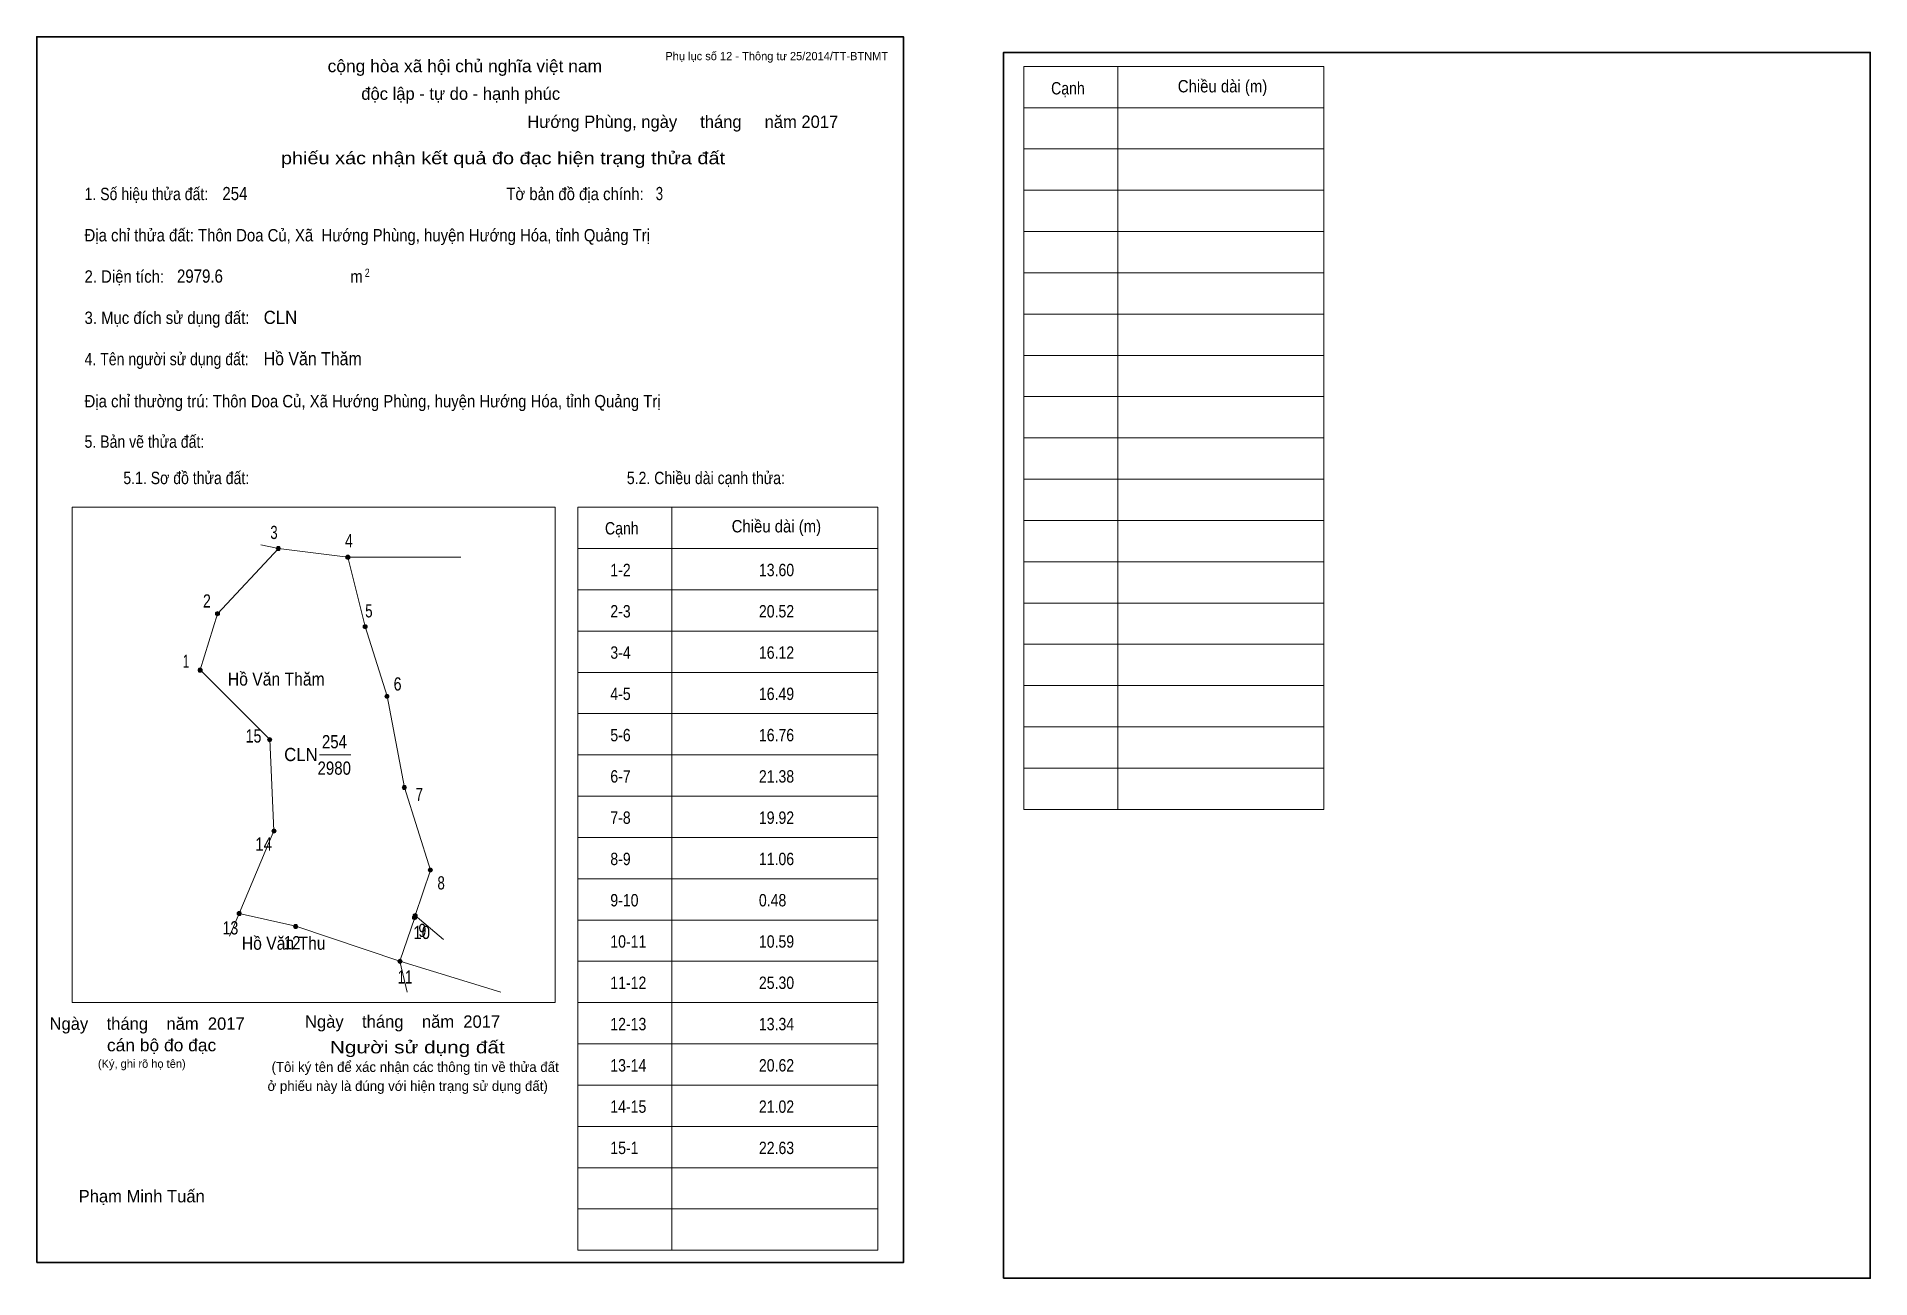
# Model space of a CAD drawing. Header units: centimetres. Extents: x 0 to 44.4, y -0.4 to 29.7.
import ezdxf
from ezdxf.enums import TextEntityAlignment as Align

# ---------------------------------------------------------------- set-up
doc = ezdxf.new("R2010")
doc.units = ezdxf.units.CM
doc.header["$LTSCALE"] = 0.12
for name, color, linetype in [('2', 7, 'Continuous'), ('30', 7, 'Continuous'), ('34', 7, 'Continuous')]:
    doc.layers.add(name, color=color, linetype=linetype)
for name, color, linetype, lineweight in [('32', 7, 'Continuous', 13), ('33', 7, 'Continuous', 13), ('6', 7, 'Continuous', 13), ('63', 7, 'Continuous', 13)]:
    doc.layers.add(name, color=color, linetype=linetype, lineweight=lineweight)

msp = doc.modelspace()

# ---------------------------------------------------------------- hatches: boundary and pattern name
at = {"layer": '32'}
for points in [[(5.9053, 17.3, 1), (5.8053, 17.3, 1)], [(7.5895, 17.0895, 1), (7.4895, 17.0895, 1)], [(4.4316, 15.7211, 1), (4.3316, 15.7211, 1)], [(8.0105, 15.4053, 1), (7.9105, 15.4053, 1)], [(4.0105, 14.3526, 1), (3.9105, 14.3526, 1)], [(8.5368, 13.7211, 1), (8.4368, 13.7211, 1)], [(5.6947, 12.6684, 1), (5.5947, 12.6684, 1)], [(8.9579, 11.5105, 1), (8.8579, 11.5105, 1)], [(5.8, 10.4579, 1), (5.7, 10.4579, 1)], [(9.5895, 9.5105, 1), (9.4895, 9.5105, 1)], [(4.9579, 8.4579, 1), (4.8579, 8.4579, 1)], [(9.2221, 8.4053, 1), (9.1221, 8.4053, 1)], [(6.3263, 8.1421, 1), (6.2263, 8.1421, 1)], [(9.2042, 8.3579, 1), (9.1042, 8.3579, 1)], [(8.8526, 7.3, 1), (8.7526, 7.3, 1)]]:
    msp.add_hatch(color=256, dxfattribs=at).paths.add_polyline_path(points)

# ---------------------------------------------------------------- linework, layer by layer
for centre in [(5.8553, 17.3), (7.5395, 17.0895), (4.3816, 15.7211), (7.9605, 15.4053), (3.9605, 14.3526), (8.4868, 13.7211), (5.6447, 12.6684), (8.9079, 11.5105), (5.75, 10.4579), (9.5395, 9.5105), (4.9079, 8.4579), (9.1721, 8.4053), (6.2763, 8.1421), (9.1542, 8.3579), (8.8026, 7.3)]:
    msp.add_circle(centre, 0.05, dxfattribs=at)
at = {"layer": '33'}
msp.add_line((6.85, 12.3), (7.61, 12.3), dxfattribs=at)
at = {"layer": '6'}
for p, q in [((5.86, 17.3), (4.38, 15.72)), ((7.54, 17.09), (7.96, 15.41)), ((4.67, 7.91), (4.91, 8.46)), ((8.8, 7.3), (11.25, 6.55)), ((8.8, 7.3), (8.98, 6.55))]:
    msp.add_line(p, q, dxfattribs=at)
for points in [[(10.28, 17.09), (7.54, 17.09), (5.86, 17.3), (5.43, 17.39)], [(4.91, 8.46), (5.75, 10.46), (5.65, 12.67), (3.96, 14.36), (4.38, 15.72)], [(9.17, 8.41), (9.54, 9.51), (8.91, 11.51), (8.49, 13.72), (7.96, 15.41)], [(4.91, 8.46), (6.28, 8.15), (8.8, 7.3), (9.16, 8.36), (9.17, 8.41), (9.86, 7.83)]]:
    msp.add_lwpolyline(points, dxfattribs=at)
at = {"layer": '63'}
for p, q in [((23.92, 28.98), (31.19, 28.98)), ((23.92, 10.98), (23.92, 28.98)), ((26.2, 10.98), (26.2, 28.98)), ((31.19, 10.98), (31.19, 28.98)), ((23.92, 27.98), (31.19, 27.98)), ((23.92, 26.98), (31.19, 26.98)), ((23.92, 25.98), (31.19, 25.98)), ((23.92, 24.98), (31.19, 24.98)), ((23.92, 23.98), (31.19, 23.98)), ((23.92, 22.98), (31.19, 22.98)), ((23.92, 21.98), (31.19, 21.98)), ((23.92, 20.98), (31.19, 20.98)), ((23.92, 19.98), (31.19, 19.98)), ((23.92, 18.98), (31.19, 18.98)), ((0.86, 18.3), (12.56, 18.3)), ((0.86, 6.3), (0.86, 18.3)), ((12.56, 6.3), (12.56, 18.3)), ((13.11, 18.3), (20.38, 18.3)), ((13.11, 0.3), (13.11, 18.3)), ((15.39, 0.3), (15.39, 18.3)), ((20.38, 0.3), (20.38, 18.3)), ((23.92, 17.98), (31.19, 17.98)), ((13.11, 17.3), (20.38, 17.3)), ((23.92, 16.98), (31.19, 16.98)), ((13.11, 16.3), (20.38, 16.3)), ((23.92, 15.98), (31.19, 15.98)), ((13.11, 15.3), (20.38, 15.3)), ((23.92, 14.98), (31.19, 14.98)), ((13.11, 14.3), (20.38, 14.3)), ((23.92, 13.98), (31.19, 13.98)), ((13.11, 13.3), (20.38, 13.3)), ((23.92, 12.98), (31.19, 12.98)), ((13.11, 12.3), (20.38, 12.3)), ((23.92, 11.98), (31.19, 11.98)), ((13.11, 11.3), (20.38, 11.3)), ((23.92, 10.98), (31.19, 10.98)), ((13.11, 10.3), (20.38, 10.3)), ((13.11, 9.3), (20.38, 9.3)), ((13.11, 8.3), (20.38, 8.3)), ((13.11, 7.3), (20.38, 7.3)), ((0.86, 6.3), (12.56, 6.3)), ((13.11, 6.3), (20.38, 6.3)), ((13.11, 5.3), (20.38, 5.3)), ((13.11, 4.3), (20.38, 4.3)), ((13.11, 3.3), (20.38, 3.3)), ((13.11, 2.3), (20.38, 2.3)), ((13.11, 1.3), (20.38, 1.3)), ((13.11, 0.3), (20.38, 0.3))]:
    msp.add_line(p, q, dxfattribs=at)
at = {"layer": '63', "lineweight": 35}
for points in [[(0, 0), (0, 29.7), (21, 29.7), (21, 0)], [(23.43, -0.38), (23.43, 29.32), (44.43, 29.32), (44.43, -0.38)]]:
    msp.add_lwpolyline(points, close=True, dxfattribs=at)

# ---------------------------------------------------------------- texts
at = {"layer": '2', "width": 0.9}
for s, p in [('Hồ Văn Thăm', (5.805, 13.98)), ('Hồ Văn Thu', (5.985, 7.58))]:
    msp.add_text(s, height=0.3158, dxfattribs=at).set_placement(p, align=Align.CENTER)
at = {"layer": '30', "width": 0.85}
for s, p in [('1-2', (13.9, 16.63)), ('13.60', (17.5, 16.63)), ('2-3', (13.9, 15.63)), ('20.52', (17.5, 15.63)), ('3-4', (13.9, 14.63)), ('16.12', (17.5, 14.63)), ('4-5', (13.9, 13.63)), ('16.49', (17.5, 13.63)), ('5-6', (13.9, 12.63)), ('16.76', (17.5, 12.63)), ('6-7', (13.9, 11.63)), ('21.38', (17.5, 11.63)), ('7-8', (13.9, 10.63)), ('19.92', (17.5, 10.63)), ('8-9', (13.9, 9.63)), ('11.06', (17.5, 9.63)), ('9-10', (13.9, 8.63)), ('0.48', (17.5, 8.63)), ('10-11', (13.9, 7.63)), ('10.59', (17.5, 7.63)), ('11-12', (13.9, 6.63)), ('25.30', (17.5, 6.63)), ('12-13', (13.9, 5.63)), ('13.34', (17.5, 5.63)), ('13-14', (13.9, 4.63)), ('20.62', (17.5, 4.63)), ('14-15', (13.9, 3.63)), ('21.02', (17.5, 3.63)), ('15-1', (13.9, 2.63)), ('22.63', (17.5, 2.63))]:
    msp.add_text(s, height=0.3, dxfattribs=at).set_placement(p)
at = {"layer": '32'}
for s, width, p in [('3', 0.75, (5.75, 17.53)), ('4', 0.8, (7.565, 17.33)), ('2', 0.8, (4.125, 15.87)), ('5', 0.75, (8.05, 15.63)), ('1', 0.65, (3.62, 14.41)), ('6', 0.8, (8.745, 13.86)), ('15', 0.8, (5.255, 12.6)), ('7', 0.75, (9.27, 11.18)), ('14', 0.85, (5.5, 9.98)), ('8', 0.75, (9.8, 9.04)), ('13', 0.8, (4.695, 7.95)), ('10', 0.85, (9.33, 7.84)), ('9', 0.8, (9.345, 7.89)), ('12', 0.85, (6.19, 7.59)), ('11', 0.75, (8.925, 6.76))]:
    msp.add_text(s, height=0.32, dxfattribs=dict(at, width=width)).set_placement(p, align=Align.CENTER)
at = {"layer": '33', "width": 0.95}
msp.add_text('CLN', height=0.32, dxfattribs=at).set_placement((6.81, 12.15), align=Align.RIGHT)
at = {"layer": '33', "width": 0.85}
for s, p in [('254', (7.215, 12.46)), ('2980', (7.21, 11.82))]:
    msp.add_text(s, height=0.32, dxfattribs=at).set_placement(p, align=Align.CENTER)
at = {"layer": '34'}
for s, width, p in [('254', 0.85, (4.5, 25.74)), ('3', 0.75, (15, 25.74)), ('2979.6', 0.85, (3.4, 23.74)), ('CLN', 0.95, (5.5, 22.74)), ('Hồ Văn Thăm', 0.9, (5.5, 21.74))]:
    msp.add_text(s, height=0.32, dxfattribs=dict(at, width=width)).set_placement(p)
at = {"layer": '63'}
for s, height, p in [('Phụ lục số 12 - Thông tư 25/2014/TT-BTNMT', 0.2, (20.63, 29.13)), ('Ngày    tháng    năm  2017', 0.3, (5.04, 5.64)), ('Ngày    tháng    năm  2017', 0.3, (11.23, 5.69)), ('(Ký, ghi rõ họ tên)', 0.2, (3.61, 4.72))]:
    msp.add_text(s, height=height, dxfattribs=at).set_placement(p, align=Align.RIGHT)
at = {"layer": '63', "width": 1.05}
msp.add_text('cộng hòa xã hội chủ nghĩa việt nam', height=0.3, dxfattribs=at).set_placement((10.375, 28.84), align=Align.CENTER)
at = {"layer": '63'}
for s, height, p in [('độc lập - tự do - hạnh phúc', 0.3, (10.275, 28.17)), ('Hướng Phùng, ngày     tháng     năm 2017', 0.3, (15.655, 27.49)), ('(Tôi ký tên để xác nhận các thông tin về thửa đất ', 0.24, (9.215, 4.62)), ('ở phiếu này là đúng với hiện trạng sử dụng đất)', 0.24, (8.99, 4.16)), ('Phạm Minh Tuấn', 0.3, (2.545, 1.46))]:
    msp.add_text(s, height=height, dxfattribs=at).set_placement(p, align=Align.CENTER)
for s, height, width, p in [('Cạnh', 0.3, 0.85, (24.58, 28.3)), ('Chiều dài (m)', 0.3, 0.9, (27.65, 28.35)), ('1. Số hiệu thửa đất:', 0.3, 0.85, (1.16, 25.74)), ('Tờ bản đồ địa chính:', 0.3, 0.9, (11.38, 25.74)), ('Địa chỉ thửa đất: Thôn Doa Củ, Xã  Hướng Phùng, huyện Hướng Hóa, tỉnh Quảng Trị', 0.3, 0.9, (1.16, 24.74)), ('2. Diện tích:', 0.3, 0.9, (1.16, 23.74)), ('2', 0.2, 0.8, (7.95, 23.88)), ('m', 0.3, 0.9, (7.6, 23.74)), ('3. Mục đích sử dụng đất:', 0.3, 0.9, (1.16, 22.74)), ('4. Tên người sử dụng đất:', 0.3, 0.85, (1.16, 21.74)), ('Địa chỉ thường trú: Thôn Doa Củ, Xã Hướng Phùng, huyện Hướng Hóa, tỉnh Quảng Trị', 0.3, 0.9, (1.16, 20.72)), ('5. Bản vẽ thửa đất:', 0.3, 0.85, (1.16, 19.74)), ('5.1. Sơ đồ thửa đất:', 0.3, 0.85, (2.1, 18.86)), ('5.2. Chiều dài cạnh thửa:', 0.3, 0.85, (14.3, 18.86)), ('Cạnh', 0.3, 0.85, (13.77, 17.64)), ('Chiều dài (m)', 0.3, 0.9, (16.84, 17.69))]:
    msp.add_text(s, height=height, dxfattribs=dict(at, width=width)).set_placement(p)
for s, width, p in [('phiếu xác nhận kết quả đo đạc hiện trạng thửa đất', 1.2, (16.68, 26.61)), ('cán bộ đo đạc', 1.05, (4.35, 5.12)), ('Người sử dụng đất', 1.25, (11.34, 5.07))]:
    msp.add_text(s, height=0.3, dxfattribs=dict(at, width=width)).set_placement(p, align=Align.RIGHT)

doc.saveas('drawing.dxf')
